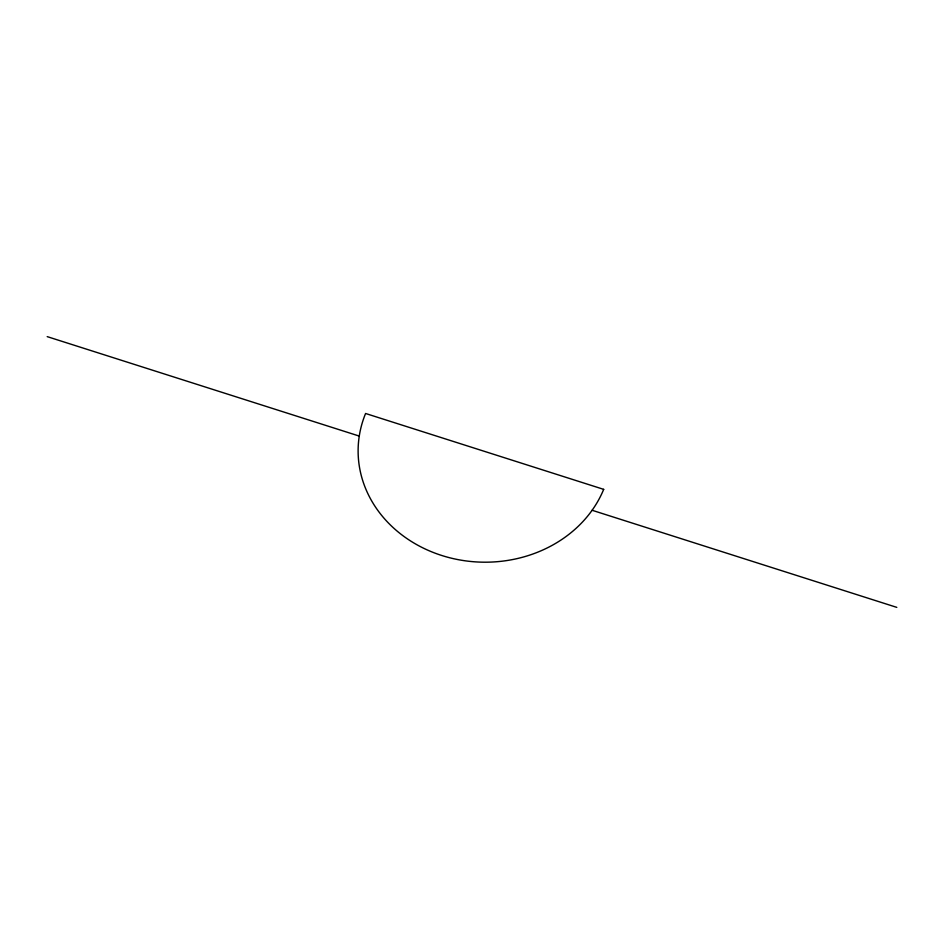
<?xml version="1.0" encoding="UTF-8"?>
<svg xmlns="http://www.w3.org/2000/svg" width="944" height="944" viewBox="0 0 944 944"><rect width="100%" height="100%" fill="white"/><g stroke="black" fill="none" stroke-linecap="round" stroke-linejoin="round"><path stroke-width="1.42" d="M47.2 336.63L359.263 436.081M592.1 510.267L896.8 607.37M603.688 489.358L365.588 413.484A126.52 110.767 0.9 0 0 441.804 555.497A126.52 110.767 0.9 0 0 603.688 489.358"/></g></svg>
